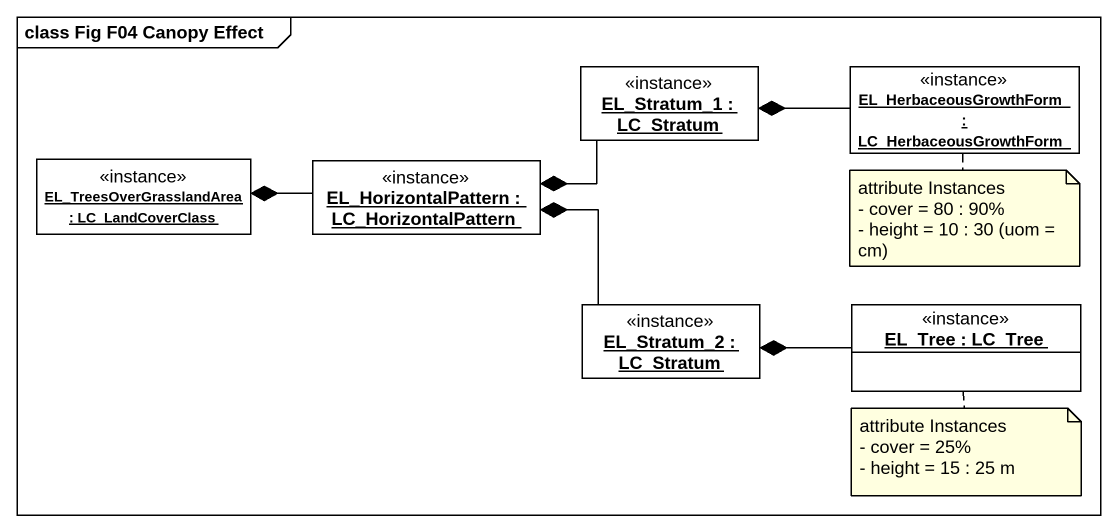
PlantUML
@startuml
mainframe class Fig F04 Canopy Effect
hide circle
hide empty members
object "EL_Stratum_1 : LC_Stratum" as EL_Stratum_1 <<instance>> #FFFFFF
object "EL_HerbaceousGrowthForm : LC_HerbaceousGrowthForm" as EL_HerbaceousGrowthForm <<instance>> #FFFFFF
object "EL_TreesOverGrasslandArea : LC_LandCoverClass" as EL_TreesOverGrasslandArea <<instance>> #FFFFFF
object "EL_HorizontalPattern : LC_HorizontalPattern" as EL_HorizontalPattern <<instance>> #FFFFFF
object "EL_Stratum_2 : LC_Stratum" as EL_Stratum_2 <<instance>> #FFFFFF
object "EL_Tree : LC_Tree" as EL_Tree <<instance>> #FFFFFF
EL_Stratum_1 -left-* EL_HorizontalPattern
EL_HerbaceousGrowthForm -left-* EL_Stratum_1
EL_HorizontalPattern -left-* EL_TreesOverGrasslandArea
EL_Stratum_2 -left-* EL_HorizontalPattern
EL_Tree -left-* EL_Stratum_2
note bottom of EL_HerbaceousGrowthForm
  attribute Instances
  - cover = 80 : 90%
  - height = 10 : 30 (uom = cm)
end note
note bottom of EL_Tree
  attribute Instances
  - cover = 25%
  - height = 15 : 25 m
end note
@enduml
